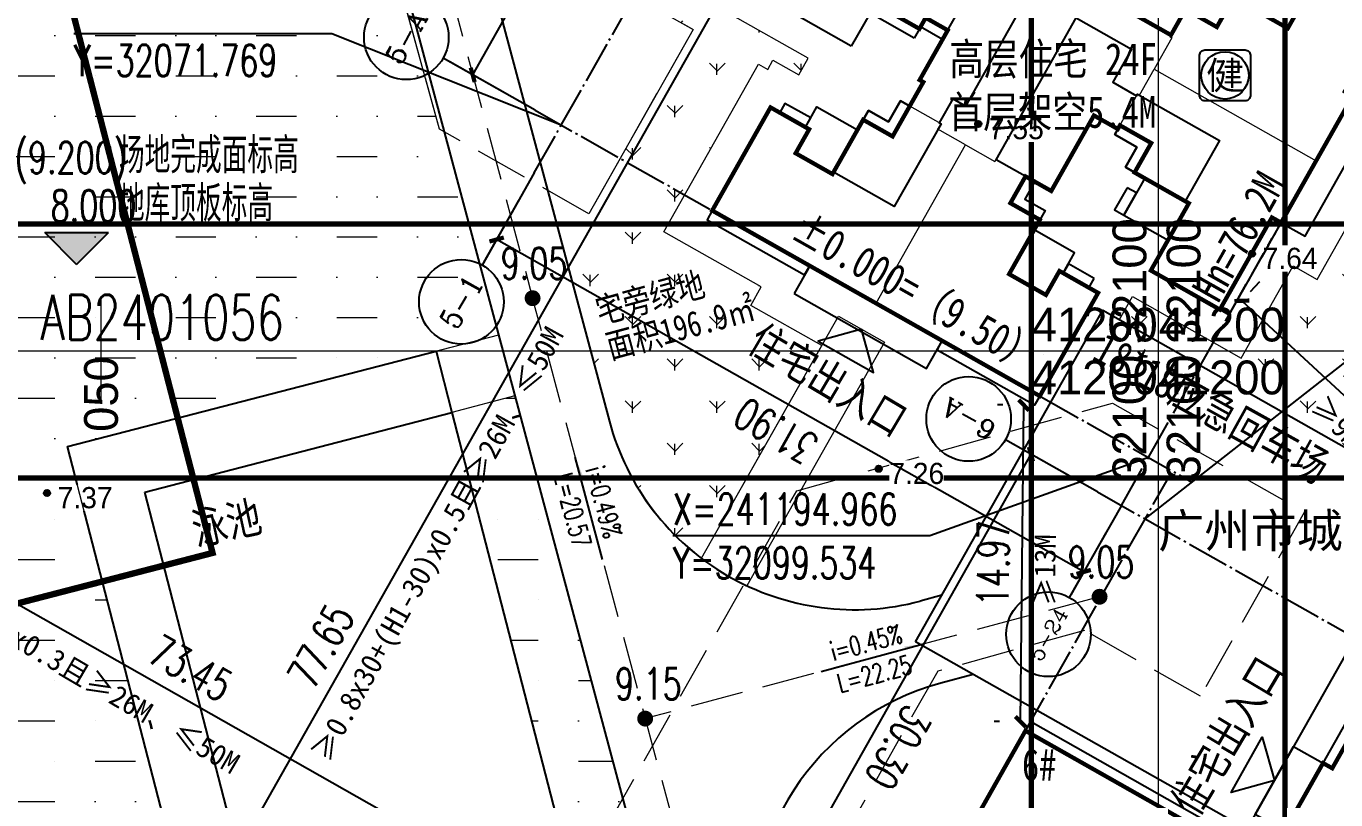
# Model space of a CAD drawing. Extents: x -83084 to 31773731, y -158416 to 241421036.
# Drawn here: x 32046.5 to 32108.4, y 241178.8 to 241215.3 of the extents above; entities that cross this region are included whole.
import ezdxf
from ezdxf.enums import TextEntityAlignment as Align
from ezdxf.xclip import XClip

# ---------------------------------------------------------------- set-up
doc = ezdxf.new("R2010")
doc.units = 0
doc.header["$LTSCALE"] = 1000
doc.header["$MEASUREMENT"] = 0
doc.header["$XCLIPFRAME"] = 0
for name, pattern in [('10010', [0]), ('2', [0]), ('DASH', [0.35, 0.25, -0.1]), ('DOTE', [2.42, 2, -0.2, 0.02, -0.2])]:
    doc.linetypes.add(name, pattern=pattern)
for name, color, linetype in [('AXIS', 3, 'Continuous'), ('AXIS_TEXT', 7, 'Continuous'), ('DIM_COOR', 3, 'Continuous'), ('DIM_ELEV', 3, 'Continuous'), ('DIM_LEAD', 3, 'Continuous'), ('DIM_SYMB', 3, 'Continuous'), ('DOTE', 14, 'DOTE'), ('GZ_BJT_指标表', 7, 'Continuous'), ('GZ_BJT_绿地', 3, 'Continuous'), ('GZ_BJT_配套设施符号', 7, 'Continuous'), ('PUB_DIM', 3, 'Continuous'), ('PUB_TEXT', 7, 'Continuous'), ('Road_2', 134, 'Continuous'), ('ROOF', 4, 'Continuous'), ('地库', 5, 'DASH')]:
    doc.layers.add(name, color=color, linetype=linetype)
for name, color, linetype, lineweight in [('xf', 153, 'Continuous', 0), ('入户路', 145, 'Continuous', 0), ('绿地', 86, 'Continuous', 0), ('道路中线', 252, 'Continuous', 0), ('间距公式核对', 241, 'Continuous', 0)]:
    doc.layers.add(name, color=color, linetype=linetype, lineweight=lineweight)
doc.layers.add('地形', color=7, linetype='Continuous', true_color=0x323232)
doc.layers.add('户型填色', color=252, linetype='Continuous', lineweight=0, plot=False)
doc.styles.add('_TCH_AXIS', font='COMPLEX', dxfattribs={"bigfont": 'GBCBIG'})
doc.styles.add('_TCH_DIM', font='SIMPLEX', dxfattribs={"bigfont": 'GBCBIG'})
doc.styles.add('_TCH_DIM_T3', font='SIMPLEX', dxfattribs={"width": 0.705882, "bigfont": 'GBCBIG'})
doc.styles.add('COMPLEX', font='COMPLEX')
doc.styles.add('DMHT', font='')
doc.styles.add('HT', font='simhei.ttf')
doc.styles.add('HZTXT', font='simhei.ttf')
doc.styles.add('JMHT', font='')
doc.styles.add('TKH', font='')
doc.styles.add('黑体', font='simhei.ttf')
doc.styles.get('DMHT').set_extended_font_data('方正细等线简体')
doc.styles.get('JMHT').set_extended_font_data('方正细等线简体')
doc.styles.get('TKH').set_extended_font_data('方正细等线简体')
doc.dimstyles.new('_TCH_ARCH_M_M&&1', dxfattribs={"dimtxt": 1.4875, "dimasz": 0.5, "dimexe": 1.25, "dimexo": 1.5, "dimgap": 0.63125, "dimtad": 1, "dimzin": 0, "dimdsep": 46, "dimtxsty": '_TCH_DIM_T3', "dimblk": 'ARCHTICK', "dimcen": 0.09, "dimclrt": 7, "dimazin": 2, "dimtfac": 1, "dimtdec": 0, "dimtix": 1, "dimtmove": 2, "dimatfit": 3, "dimfxl": 0, "dimtolj": 1, "dimtzin": 0, "dimarcsym": 0})
pattern_1 = [(90, (0, 0), (-1.99559095, 1.99559095), [0.52916132, -3.4620203]), (45, (0, 0), (-1.99559231, 1.99559231), [0.52916132, -2.2930323]), (135, (0, 0), (-1.99559231, -1.99559231), [0.52916132, -2.2930323])]

# ---------------------------------------------------------------- blocks, each defined once
blk = doc.blocks.new('53居民健身场所')
at = {"layer": 'GZ_BJT_配套设施符号'}
blk.add_lwpolyline([(-12, -15, -0.414214), (-15, -12), (-15, 12, -0.414214), (-12, 15), (12, 15, -0.414214), (15, 12), (15, -12, -0.414214), (12, -15)], format="xyb", close=True, dxfattribs=at)
blk.add_circle((0, 0), 14.01, dxfattribs=at)
at = {"layer": 'GZ_BJT_配套设施符号', "linetype": 'Continuous', "style": 'HT'}
blk.add_text('健', height=16.34, dxfattribs=at).set_placement((0, 0), align=Align.MIDDLE_CENTER)
blk = doc.blocks.new('64343')
for p, q in [((-17.088, 70.175), (-3.096, 17.959)), ((-10.981, 62.841), (-5.747, 43.307)), ((9.971, 35.095), (8.95, 34.822)), ((11.461, 31.354), (9.934, 30.944))]:
    blk.add_line(p, q)
blk.add_lwpolyline([(8.729, 32.9), (17.592, 48.566), (33.259, 39.702), (24.395, 24.036)], close=True)
for centre, start, end in [((5.844, 46.413), 195, 285), ((13.039, 19.353), 105, 188.97737)]:
    blk.add_arc(centre, 12, start, end)
blk = doc.blocks.new('xf')
at = {"linetype": 'DASH', "ltscale": 0.01}
for points in [[(41.74, 15.35), (44.881, 25.313), (54.419, 22.306), (52.523, 16.293), (55.85, 9.901), (65.269, 6.932), (68.566, 8.648), (70.723, 15.487), (81.5, 12.089), (78.489, 2.54), (66.212, -3.851), (48.893, 1.61)], [(40.181, 11.698), (40.181, 11.698)], [(13.509, 1.966), (9.909, -9.451), (10.516, -10.616), (22.096, -14.267), (27.401, -11.506), (28.595, -7.718), (38.132, -10.726), (35.692, -18.463), (23.039, -25.05), (3.558, -18.908), (-2.18, -7.885), (2.064, 5.575)]]:
    blk.add_lwpolyline(points, close=True, dxfattribs=at)
blk = doc.blocks.new('rhl')
blk.add_lwpolyline([(-39.16, -12.253), (-52.308, -12.367), (-52.33, -9.868), (-39.106, -9.752, -0.054142)], format="xyb", close=True)
blk = doc.blocks.new('904')
at = {"linetype": '2'}
h = blk.add_hatch(color=0, dxfattribs=at)
edge = h.paths.add_edge_path(flags=0)
edge.add_arc((0, 0), 0.3, 0, 360)
at = {"color": 0, "linetype": 'Continuous', "lineweight": -3}
for radius in [0.3, 0.15]:
    blk.add_circle((0, 0), radius, dxfattribs=at)
blk = doc.blocks.new('ysdx12')
at = {"layer": '地形', "linetype": 'Continuous', "lineweight": -3, "ltscale": 0.5, "const_width": 0.25}
for points in [[(69.928, 289.767), (69.928, 77.767)], [(81.928, 77.767), (81.928, 289.767)], [(81.928, 89.767), (-180.072, 89.767)], [(331.928, 89.767), (69.928, 89.767)], [(69.928, 89.767), (69.928, -122.233)], [(81.928, -122.233), (81.928, 89.767)], [(-180.072, 77.767), (81.928, 77.767)], [(69.928, 77.767), (331.928, 77.767)]]:
    blk.add_lwpolyline(points, dxfattribs=at)
at = {"layer": '地形', "linetype": '10010', "lineweight": -3, "ltscale": 0.5, "const_width": 0.06}
for points in [[(75.928, 77.767), (75.928, 289.767)], [(75.928, 77.767), (75.928, 289.767)], [(75.928, -122.233), (75.928, 89.767)], [(75.928, -122.233), (75.928, 89.767)], [(25.928, 83.767), (25.928, 86.267)], [(-180.072, 83.767), (81.928, 83.767)], [(-180.072, 83.767), (81.928, 83.767)], [(25.928, 83.767), (25.928, 81.267)], [(69.928, 83.767), (331.928, 83.767)], [(69.928, 83.767), (331.928, 83.767)]]:
    blk.add_lwpolyline(points, dxfattribs=at)
at = {"layer": '地形', "linetype": 'Continuous', "xscale": 0.5, "yscale": 0.5}
for p in [(67.414, 94.495), (80.361, 88.366), (62.705, 78.202), (23.375, 77.056)]:
    blk.add_blockref('904', p, dxfattribs=at)
at = {"layer": '地形', "style": 'TKH'}
blk.add_text('32100', height=1.6, rotation=90, dxfattribs=at).set_placement((75.846, 84.089), align=Align.BOTTOM_LEFT)
blk.add_text('32100', height=1.6, rotation=90, dxfattribs=at).set_placement((76.325, 84.103), align=Align.TOP_LEFT)
for p in [(72.928, 85.017), (78.928, 85.017), (72.928, 82.517), (78.928, 82.517)]:
    blk.add_text('41200', height=1.6, dxfattribs=at).set_placement(p, align=Align.MIDDLE_CENTER)
at = {"layer": '地形', "style": 'JMHT'}
blk.add_text('050', height=1.6, rotation=90, dxfattribs=at).set_placement((25.928, 83.517), align=Align.MIDDLE_RIGHT)
at = {"layer": '地形', "style": 'TKH'}
blk.add_text('32100', height=1.6, rotation=90, dxfattribs=at).set_placement((75.846, 83.589), align=Align.BOTTOM_RIGHT)
blk.add_text('32100', height=1.6, rotation=90, dxfattribs=at).set_placement((76.325, 83.603), align=Align.TOP_RIGHT)
blk.add_text('广州市城市规划勘测设计研究院', height=1.6, dxfattribs=at).set_placement((75.928, 76.075), align=Align.TOP_LEFT)
for points in [[(67.914, 94.895), (70.489, 94.895), (70.489, 93.645), (67.914, 93.645)], [(80.861, 88.766), (83.436, 88.766), (83.436, 87.516), (80.861, 87.516)], [(63.205, 78.602), (65.78, 78.602), (65.78, 77.352), (63.205, 77.352)], [(23.875, 77.456), (26.45, 77.456), (26.45, 76.206), (23.875, 76.206)]]:
    blk.add_wipeout(points).dxf.layer = '地形'
at = {"layer": '地形', "style": 'DMHT'}
for s, p in [('7.55', (67.914, 94.775)), ('7.64', (80.861, 88.646)), ('7.26', (63.205, 78.482)), ('7.37', (23.875, 77.336))]:
    blk.add_text(s, height=1, dxfattribs=at).set_placement(p, align=Align.TOP_LEFT)
blk = doc.blocks.new('Ybs')
at = {"ltscale": 10, "const_width": 0.2}
for points in [[(2.3, 0.4), (0.1, 0.4), (0.1, 1.8), (-1.6, 1.8), (-1.6, 3.4), (-4.55, 3.4), (-4.55, 7.05)], [(-8.8, 2.05), (-8.8, -4.75), (-8.3, -4.75), (-8.3, -9.75), (-4.55, -9.75), (-4.55, -6.1), (-1.6, -6.1), (-1.6, -4.5), (0.1, -4.5), (0.1, -4.7), (1.4, -4.7), (1.4, -8.8), (2.8, -8.8), (2.8, -10.25), (1.2, -10.25), (1.2, -13.2), (-0.8, -13.2), (-0.8, -11.9), (-2.9, -11.9), (-2.9, -17.5), (14.9, -17.5), (14.9, -11.9), (12.8, -11.9), (12.8, -13.2), (10.8, -13.2), (10.8, -10.25), (9.2, -10.25), (9.2, -7.3), (9.4, -7.3), (9.4, -4.6), (10.6, -4.6), (10.6, -5.2), (13, -5.2)]]:
    blk.add_lwpolyline(points, dxfattribs=at)
at = {"ltscale": 10}
for points in [[(-4.55, 3.4), (-2.15, 3.4), (-2.15, 5.4), (-4.55, 5.4)], [(-10.1, 2.05), (-8.8, 2.05), (-8.8, -4.75), (-10.1, -4.75)], [(0.1, -2.9), (0.1, -2.8), (-4.35, -2.8), (-4.35, -6.1), (-1.1, -6.1), (-1.1, -5), (0.1, -5), (0.1, -4.7), (1.4, -4.7), (1.4, -8.8), (4.4, -8.8), (4.4, -1.1), (1.4, -1.1), (1.4, -2.9)], [(-8.8, -4.75), (-8.3, -4.75), (-8.3, -9.75), (-8.8, -9.75)], [(9.4, -5.1), (10.6, -5.1), (10.6, -4.6), (9.4, -4.6)], [(10.6, -5.7), (13, -5.7), (13, -5.2), (10.6, -5.2)], [(-4.55, -6.1), (-2.15, -6.1), (-2.15, -8.1), (-4.55, -8.1)], [(13, -7.5), (17.1, -7.5), (17.1, -5.7), (13, -5.7)], [(-1.65, -6.9), (-1.65, -8.1), (-2.15, -8.1), (-2.15, -6.9)], [(-0.8, -13.2), (-0.8, -11.9), (-1, -11.9), (-1, -10.8), (1.2, -10.8), (1.2, -13.2)], [(12.8, -13.2), (12.8, -11.9), (13, -11.9), (13, -10.8), (10.8, -10.8), (10.8, -13.2)], [(-2.4, -11.4), (-1, -11.4), (-1, -11.9), (-2.4, -11.9)], [(13, -11.4), (14.4, -11.4), (14.4, -11.9), (13, -11.9)], [(2.4, -17.5), (-2.9, -17.5), (-2.9, -18), (2.4, -18)], [(9.6, -17.5), (14.9, -17.5), (14.9, -18), (9.6, -18)]]:
    blk.add_lwpolyline(points, close=True, dxfattribs=at)
for points in [[(0.1, 1.8), (0.1, 2.3), (-1.1, 2.3), (-1.1, 3.4), (-1.6, 3.4), (-1.6, 1.8)], [(0.1, -4.5), (0.1, -5), (-1.1, -5), (-1.1, -6.1), (-1.6, -6.1), (-1.6, -4.5)], [(9.2, -8.6), (9.7, -8.6), (9.7, -9.75), (10.8, -9.75), (10.8, -10.25), (9.2, -10.25)], [(2.8, -8.8), (2.3, -8.8), (2.3, -9.75), (1.2, -9.75), (1.2, -10.25), (2.8, -10.25)], [(9.6, -19), (2.4, -19), (2.4, -17.5), (9.6, -17.5)]]:
    blk.add_lwpolyline(points, close=True)
blk.add_lwpolyline([(7.6, -7.3), (7.6, -8.6), (7.5, -8.6), (7.5, -13.1), (10.8, -13.1), (10.8, -9.75), (9.7, -9.75), (9.7, -8.6), (9.2, -8.6), (9.2, -7.3), (9.4, -7.3), (9.4, -2.5), (6.9, -2.5), (6.9, -7.3), (7.6, -7.3)], dxfattribs=at)
at = {"layer": '户型填色', "ltscale": 10}
for points in [[(0.1, 1.8), (0.1, 0.3), (0, 0.3), (0, -1.4), (-8.8, -1.4), (-8.8, 2.05), (-8.3, 2.05), (-8.3, 7.05), (-4.55, 7.05), (-4.55, 3.4), (-1.6, 3.4), (-1.6, 1.8)], [(10.6, -1), (12.3, -1), (12.3, 1.3), (16.9, 1.3), (16.9, 1.8), (18.9, 1.8), (18.9, 1.3), (23.1, 1.3), (23.1, -5.7), (19.5, -5.7), (19.5, -3.3), (17.1, -3.3), (17.1, -5.7), (13, -5.7), (13, -5.2), (10.6, -5.2)], [(0.1, -4.5), (0.1, -2.8), (0, -2.8), (0, -1.4), (-8.8, -1.4), (-8.8, -4.75), (-8.3, -4.75), (-8.3, -9.75), (-4.55, -9.75), (-4.55, -6.1), (-1.6, -6.1), (-1.6, -4.5)], [(6, -17.5), (6, -8.9), (7.5, -8.9), (7.5, -8.6), (9.2, -8.6), (9.2, -10.25), (10.8, -10.25), (10.8, -13.2), (12.8, -13.2), (12.8, -11.9), (14.9, -11.9), (14.9, -17.5)], [(6, -17.5), (6, -8.9), (4.4, -8.9), (4.4, -8.8), (2.8, -8.8), (2.8, -10.25), (1.2, -10.25), (1.2, -13.2), (-0.8, -13.2), (-0.8, -11.9), (-2.9, -11.9), (-2.9, -17.5)]]:
    blk.add_lwpolyline(points, close=True, dxfattribs=at)
blk = doc.blocks.new('Yms')
at = {"ltscale": 10, "const_width": 0.2}
for points in [[(20.8, -5.599), (20.8, 1.301), (11.5, 1.301)], [(7.8, 3.201), (7.8, 6.901), (7.3, 6.901), (7.3, 12.801), (0.6, 12.801), (0.6, 9.201), (3, 9.201), (3, 6.901)]]:
    blk.add_lwpolyline(points, dxfattribs=at)
at = {"ltscale": 10}
for points in [[(7.3, 12.801), (7.3, 6.901), (7.8, 6.901), (7.8, 12.801)], [(7.8, 3.201), (9.4, 3.201), (9.4, 6.901), (7.8, 6.901)], [(11.5, 1.301), (20.8, 1.301), (20.8, 1.801), (11.5, 1.801)]]:
    blk.add_lwpolyline(points, close=True, dxfattribs=at)
at = {"layer": '户型填色', "ltscale": 10}
blk.add_lwpolyline([(5, 1.001), (7.55, 1.001), (7.55, 3.201), (7.8, 3.201), (7.8, 6.9), (7.3, 6.901), (7.3, 12.801), (0.6, 12.801), (0.6, 9.201), (3, 9.201), (3, 6.901), (1.1, 6.901), (1.1, 3.701), (1.5, 3.701), (1.5, 1.101), (5, 1.101)], close=True, dxfattribs=at)
blk = doc.blocks.new('_ArchTick')
at = {"color": 0, "linetype": 'ByBlock', "const_width": 0.4}
blk.add_lwpolyline([(-0.5, -0.5), (0.5, 0.5)], dxfattribs=at)
blk = doc.blocks.new('*D233')
at = {"layer": 'Defpoints', "color": 0, "transparency": 16777216}
for p in [(13.648, 60.895), (16.128, 59.491), (-22.108, -8.092)]:
    blk.add_point(p, dxfattribs=at)
at = {"layer": 'PUB_DIM', "color": 0, "lineweight": -2, "transparency": 16777216}
for p, q in [((14.823, 60.23), (12.56, 61.51)), ((-24.589, -6.688), (13.648, 60.895)), ((-23.414, -7.353), (-25.677, -6.073))]:
    blk.add_line(p, q, dxfattribs=at)
at = {"layer": 'PUB_DIM', "color": 0, "lineweight": -2, "transparency": 16777216, "xscale": 0.5, "yscale": 0.5, "zscale": 0.5}
for p, rotation in [((13.648, 60.895), 60.50000000000349), ((-24.589, -6.688), 240.5000000000035)]:
    blk.add_blockref('_ArchTick', p, dxfattribs=dict(at, rotation=rotation))
at = {"layer": 'PUB_DIM', "color": 7, "transparency": 16777216, "insert": (-6.667, 27.78), "char_height": 1.4875, "attachment_point": 5, "rotation": 60.5, "style": '_TCH_DIM_T3'}
blk.add_mtext('\\A1;77.65', dxfattribs=at)
blk = doc.blocks.new('*D234')
at = {"layer": 'Defpoints', "color": 0, "transparency": 16777216}
for p in [(-40.697, 40.283), (23.493, 4.578), (23.231, 4.115)]:
    blk.add_point(p, dxfattribs=at)
at = {"layer": 'PUB_DIM', "color": 0, "lineweight": -2, "transparency": 16777216}
for p, q in [((-39.958, 41.589), (-39.819, 41.835)), ((-40.435, 40.747), (23.493, 4.578)), ((23.969, 5.42), (24.108, 5.666))]:
    blk.add_line(p, q, dxfattribs=at)
at = {"layer": 'PUB_DIM', "color": 0, "lineweight": -2, "transparency": 16777216, "xscale": 0.5, "yscale": 0.5, "zscale": 0.5}
for p, rotation in [((-40.435, 40.747), 150.4999999835021), ((23.493, 4.578), 330.4999999835022)]:
    blk.add_blockref('_ArchTick', p, dxfattribs=dict(at, rotation=rotation))
at = {"layer": 'PUB_DIM', "color": 7, "transparency": 16777216, "insert": (-12.823, 26.738), "char_height": 1.4875, "attachment_point": 5, "rotation": 330.5, "style": '_TCH_DIM_T3'}
blk.add_mtext('\\A1;73.45', dxfattribs=at)
blk = doc.blocks.new('*D240')
at = {"layer": 'Defpoints', "color": 0, "transparency": 16777216}
for p in [(36.285, 43.434), (47.943, 33.874), (47.333, 33.215)]:
    blk.add_point(p, dxfattribs=at)
at = {"layer": 'PUB_DIM', "color": 0, "lineweight": -2, "transparency": 16777216}
for p, q in [((37.303, 44.535), (37.743, 45.011)), ((36.894, 44.093), (47.943, 33.874)), ((48.352, 34.317), (48.791, 34.792))]:
    blk.add_line(p, q, dxfattribs=at)
at = {"layer": 'PUB_DIM', "color": 0, "lineweight": -2, "transparency": 16777216, "xscale": 0.5, "yscale": 0.5, "zscale": 0.5}
for p, rotation in [((36.894, 44.093), 137.234842443058), ((47.943, 33.874), 317.234842443058)]:
    blk.add_blockref('_ArchTick', p, dxfattribs=dict(at, rotation=rotation))
at = {"layer": 'PUB_DIM', "color": 7, "transparency": 16777216, "insert": (43.352, 39.993), "char_height": 1.4875, "attachment_point": 5, "rotation": 317.23484, "style": '_TCH_DIM_T3'}
blk.add_mtext('\\A1;15.05', dxfattribs=at)
blk = doc.blocks.new('*D241')
at = {"layer": 'Defpoints', "color": 0, "transparency": 16777216}
for p in [(26.579, 39.164), (27.087, 39.159), (26.935, 24.194)]:
    blk.add_point(p, dxfattribs=at)
at = {"layer": 'PUB_DIM', "color": 0, "lineweight": -2, "transparency": 16777216}
for p, q in [((25.587, 39.174), (25.33, 39.177)), ((26.427, 24.199), (26.579, 39.164)), ((25.435, 24.209), (25.177, 24.212))]:
    blk.add_line(p, q, dxfattribs=at)
at = {"layer": 'PUB_DIM', "color": 0, "lineweight": -2, "transparency": 16777216, "xscale": 0.5, "yscale": 0.5, "zscale": 0.5}
for p, rotation in [((26.579, 39.164), 89.4168569301419), ((26.427, 24.199), 269.4168569301419)]:
    blk.add_blockref('_ArchTick', p, dxfattribs=dict(at, rotation=rotation))
at = {"layer": 'PUB_DIM', "color": 7, "transparency": 16777216, "insert": (25.128, 31.696), "char_height": 1.4875, "attachment_point": 5, "rotation": 89.41686, "style": '_TCH_DIM_T3'}
blk.add_mtext('\\A1;14.97', dxfattribs=at)
blk = doc.blocks.new('2334223')
at = {"layer": 'DIM_ELEV'}
blk.add_hatch(color=256, dxfattribs=at).paths.add_polyline_path([(0, 0), (-1.5, 1.5), (1.5, 1.5)])
at = {"layer": 'DIM_SYMB'}
for points in [[(23.578, -9.117), (23.811, -9.987), (23.927, -9.956)], [(40.047, -17.939), (39.178, -18.172), (39.147, -18.056)]]:
    blk.add_hatch(color=256, dxfattribs=at).paths.add_polyline_path(points)
at = {"layer": 'DIM_ELEV'}
for p, q in [((0, 0), (-1.5, 1.5)), ((-1.5, 1.5), (1.5, 1.5)), ((0, 0), (1.5, 1.5))]:
    blk.add_line(p, q, dxfattribs=at)
at = {"layer": 'DIM_ELEV', "color": 12, "const_width": 0.375}
for points in [[(21.751, -1.599, 1), (21.376, -1.599, 1)], [(48.566, -15.707, 1), (48.191, -15.707, 1)], [(27.074, -21.465, 1), (26.699, -21.465, 1)]]:
    blk.add_lwpolyline(points, format="xyb", close=True, dxfattribs=at)
at = {"layer": 'DIM_SYMB'}
for points in [[(24.872, -13.947), (23.578, -9.117)], [(35.218, -19.233), (40.047, -17.939)]]:
    blk.add_lwpolyline(points, dxfattribs=at)
at = {"layer": '道路中线', "linetype": 'DASH', "ltscale": 0.01}
blk.add_line((48.378, -15.707), (26.887, -21.465), dxfattribs=at)
for points in [[(6.482, 35.375, 0.144821), (10.57, 28.565, -0.142584), (15.787, 19.962), (21.564, -1.599)], [(29.871, -77.864), (24.659, -57.705, -0.188044), (25.864, -47.606), (28.674, -42.343, 0.16322), (30.153, -33.563), (21.564, -1.599)]]:
    blk.add_lwpolyline(points, format="xyb", dxfattribs=at)
at = {"style": '_TCH_DIM', "width": 0.705882}
for s, rotation, p in [('L=20.57', 285, (22.566, -10.005)), ('L=22.25', 15, (36.105, -20.245))]:
    blk.add_text(s, height=0.8925, rotation=rotation, dxfattribs=at).set_placement(p)
at = {"layer": 'DIM_SYMB', "color": 7, "style": '_TCH_DIM', "width": 0.705882}
for s, rotation, p in [('i=0.49%', 285, (24.056, -9.683)), ('i=0.45%', 15, (35.783, -18.755))]:
    blk.add_text(s, height=0.8925, rotation=rotation, dxfattribs=at).set_placement(p)
at = {"layer": 'PUB_TEXT', "style": '_TCH_DIM', "width": 0.705882}
for s, p in [('(9.200)', (-2.93, 4.3)), ('8.000', (-1.23, 2.025))]:
    blk.add_text(s, height=1.4875, dxfattribs=at).set_placement(p)
at = {"layer": 'PUB_TEXT', "style": '_TCH_DIM'}
for s, p in [('场地完成面标高', (2, 4.3)), ('地库顶板标高', (2, 2.025))]:
    blk.add_text(s, height=1.6879, dxfattribs=at).set_placement(p)
at = {"layer": 'PUB_TEXT', "color": 12, "style": '_TCH_DIM', "width": 0.705882}
for s, p in [('9.05', (20.054, -0.699)), ('9.05', (46.868, -14.807)), ('9.15', (25.462, -20.565))]:
    blk.add_text(s, height=1.4875, dxfattribs=at).set_placement(p)
blk = doc.blocks.new('zbyd')
at = {"layer": 'DIM_LEAD', "color": 30, "style": '_TCH_DIM', "width": 0.705882}
blk.add_text('AB2401056', height=2.125, dxfattribs=at).set_placement((-263.577, 29.938))
blk = doc.blocks.new('_AXISO')
blk.add_circle((0, 0), 0.5)
at = {"layer": 'AXIS_TEXT', "style": 'COMPLEX', "width": 1.041667}
blk.add_attdef('A', text='', height=0.56, dxfattribs=at).set_placement((-0.25, -0.28), (0.25, -0.28), align=Align.FIT)
blk = doc.blocks.new('ADSADFDSW')
at = {"layer": 'AXIS'}
ref = blk.add_blockref('_AXISO', (16.078, 14.5), dxfattribs=dict(at, xscale=4, yscale=4, zscale=4))
ref.add_attrib('A', '2-24', dxfattribs={"layer": 'AXIS_TEXT', "height": 0.6947, "style": '_TCH_AXIS'}).set_placement((14.722, 14.153), (17.435, 14.153), align=Align.FIT)
blk = doc.blocks.new('*D122')
at = {"layer": 'Defpoints', "color": 0, "transparency": 16777216}
for p in [(-11.124, 12.234), (-7.508, 12.234), (-7.508, -19.666)]:
    blk.add_point(p, dxfattribs=at)
at = {"layer": 'PUB_DIM', "color": 0, "lineweight": -2, "transparency": 16777216}
for p, q in [((-9.008, 12.234), (-12.374, 12.234)), ((-11.124, -19.666), (-11.124, 12.234)), ((-9.008, -19.666), (-12.374, -19.666))]:
    blk.add_line(p, q, dxfattribs=at)
at = {"layer": 'PUB_DIM', "color": 0, "lineweight": -2, "transparency": 16777216, "xscale": 0.5, "yscale": 0.5, "zscale": 0.5}
for p, rotation in [((-11.124, 12.234), 90), ((-11.124, -19.666), 270)]:
    blk.add_blockref('_ArchTick', p, dxfattribs=dict(at, rotation=rotation))
at = {"layer": 'PUB_DIM', "color": 7, "transparency": 16777216, "insert": (-12.499, -3.716), "char_height": 1.4875, "attachment_point": 5, "rotation": 90, "style": '_TCH_DIM_T3'}
blk.add_mtext('\\A1;31.90', dxfattribs=at)
blk = doc.blocks.new('*D123')
at = {"layer": 'Defpoints', "color": 0, "transparency": 16777216}
for p in [(25.389, 17.05), (-4.911, 13.656), (25.389, 13.656)]:
    blk.add_point(p, dxfattribs=at)
at = {"layer": 'PUB_DIM', "color": 0, "lineweight": -2, "transparency": 16777216}
for p, q in [((-4.911, 15.156), (-4.911, 18.3)), ((25.389, 15.156), (25.389, 18.3)), ((-4.911, 17.05), (25.389, 17.05))]:
    blk.add_line(p, q, dxfattribs=at)
at = {"layer": 'PUB_DIM', "color": 0, "lineweight": -2, "transparency": 16777216, "xscale": 0.5, "yscale": 0.5, "zscale": 0.5, "rotation": 180}
blk.add_blockref('_ArchTick', (-4.911, 17.05), dxfattribs=at)
at = {"layer": 'PUB_DIM', "color": 0, "lineweight": -2, "transparency": 16777216, "xscale": 0.5, "yscale": 0.5, "zscale": 0.5}
blk.add_blockref('_ArchTick', (25.389, 17.05), dxfattribs=at)
at = {"layer": 'PUB_DIM', "color": 7, "transparency": 16777216, "insert": (10.239, 18.425), "char_height": 1.4875, "attachment_point": 5, "style": '_TCH_DIM_T3'}
blk.add_mtext('\\A1;30.30', dxfattribs=at)
blk = doc.blocks.new('*D126')
at = {"layer": 'Defpoints', "color": 0, "transparency": 16777216}
for p in [(12.732, 13.941), (16.348, 13.941), (12.732, -16.359)]:
    blk.add_point(p, dxfattribs=at)
at = {"layer": 'PUB_DIM', "color": 0, "lineweight": -2, "transparency": 16777216}
for p, q in [((14.232, 13.941), (17.598, 13.941)), ((16.348, -16.359), (16.348, 13.941)), ((14.232, -16.359), (17.598, -16.359))]:
    blk.add_line(p, q, dxfattribs=at)
at = {"layer": 'PUB_DIM', "color": 0, "lineweight": -2, "transparency": 16777216, "xscale": 0.5, "yscale": 0.5, "zscale": 0.5}
for p, rotation in [((16.348, 13.941), 90), ((16.348, -16.359), 270)]:
    blk.add_blockref('_ArchTick', p, dxfattribs=dict(at, rotation=rotation))
at = {"layer": 'PUB_DIM', "color": 7, "transparency": 16777216, "insert": (14.973, -1.209), "char_height": 1.4875, "attachment_point": 5, "rotation": 90, "style": '_TCH_DIM_T3'}
blk.add_mtext('\\A1;30.30', dxfattribs=at)
blk = doc.blocks.new('cc')
at = {"layer": '间距公式核对', "style": 'HZTXT'}
for s, rotation, p in [('≥0.8x30+(H1-30)x0.5且≥26M、≤50M', 61.13662, (-6.309, 22.239)), ('≥9M', 314.5193, (40.079, 38.995)), ('≥0.5x30+(H1-30)x0.3且≥26M、≤50M', 329.63889, (-30.864, 33.387)), ('≥13M', 89.17991, (28.048, 29.657))]:
    blk.add_text(s, height=1, rotation=rotation, dxfattribs=at).set_placement(p)
at = {"layer": 'PUB_DIM', "color": 31}
for p1, p2, distance, picture, middle in [((-22.108, -8.092), (16.128, 59.491), 2.85, '*D233', (-6.667, 27.78)), ((36.285, 43.434), (47.333, 33.215), 0.897, '*D240', (43.352, 39.993)), ((26.935, 24.194), (27.087, 39.159), 0.508, '*D241', (25.128, 31.696))]:
    dim = blk.add_aligned_dim(p1=p1, p2=p2, distance=distance, dimstyle='_TCH_ARCH_M_M&&1', dxfattribs=at)
    dim.commit()
    dim.dimension.update_dxf_attribs({"geometry": picture, "text_midpoint": middle})
dim = blk.add_linear_dim(base=(23.493, 4.578), p1=(-40.697, 40.283), p2=(23.231, 4.115), angle=330.5, dimstyle='_TCH_ARCH_M_M&&1', dxfattribs=at)
dim.commit()
dim.dimension.update_dxf_attribs({"geometry": '*D234', "text_midpoint": (-12.823, 26.738), "dimtype": 129})
blk = doc.blocks.new('ASDADFDSFW')
at = {"layer": 'AXIS'}
for p, q in [((-4.911, 13.656), (-4.911, 18.656)), ((-7.508, 12.234), (-12.508, 12.234)), ((-7.508, -19.666), (-12.508, -19.666))]:
    blk.add_line(p, q, dxfattribs=at)
at = {"layer": 'DOTE', "ltscale": 0.001}
for p, q in [((-4.911, 13.656), (-4.911, -22.027)), ((-7.508, 12.234), (27.446, 12.234)), ((-7.508, -19.666), (27.446, -19.666))]:
    blk.add_line(p, q, dxfattribs=at)
at = {"layer": 'AXIS'}
ref = blk.add_blockref('_AXISO', (-4.911, 20.656), dxfattribs=dict(at, xscale=4, yscale=4, zscale=4))
ref.add_attrib('A', '5-A', dxfattribs={"layer": 'AXIS_TEXT', "height": 0.873, "style": '_TCH_AXIS'}).set_placement((-6.241, 20.219), (-3.581, 20.219), align=Align.FIT)
ref = blk.add_blockref('_AXISO', (-14.508, 12.234), dxfattribs=dict(at, xscale=4, yscale=4, zscale=4))
ref.add_attrib('A', '5-1', dxfattribs={"layer": 'AXIS_TEXT', "height": 0.9988, "style": '_TCH_AXIS'}).set_placement((-15.816, 11.735), (-13.2, 11.735), align=Align.FIT)
ref = blk.add_blockref('_AXISO', (-14.508, -19.666), dxfattribs=dict(at, xscale=4, yscale=4, zscale=4))
ref.add_attrib('A', '5-24', dxfattribs={"layer": 'AXIS_TEXT', "height": 0.6947, "style": '_TCH_AXIS'}).set_placement((-15.864, -20.013), (-13.152, -20.013), align=Align.FIT)
at = {"layer": 'PUB_DIM'}
for p1, p2, distance, picture, middle in [((-4.911, 13.656), (25.389, 13.656), 3.394, '*D123', (10.239, 18.425)), ((-7.508, -19.666), (-7.508, 12.234), 3.616, '*D122', (-12.499, -3.716))]:
    dim = blk.add_aligned_dim(p1=p1, p2=p2, distance=distance, dimstyle='_TCH_ARCH_M_M&&1', dxfattribs=at)
    dim.commit()
    dim.dimension.update_dxf_attribs({"geometry": picture, "text_midpoint": middle})
blk = doc.blocks.new('ASDAFW')
at = {"layer": 'AXIS'}
blk.add_line((12.732, -16.359), (17.732, -16.359), dxfattribs=at)
at = {"layer": 'DOTE', "ltscale": 0.001}
for p, q in [((10.136, 15.362), (10.136, -18.72)), ((12.732, -16.359), (-22.322, -16.359))]:
    blk.add_line(p, q, dxfattribs=at)
at = {"layer": 'AXIS'}
ref = blk.add_blockref('_AXISO', (19.732, -16.359), dxfattribs=dict(at, xscale=4, yscale=4, zscale=4))
ref.add_attrib('A', '6-A', dxfattribs={"layer": 'AXIS_TEXT', "height": 0.873, "style": '_TCH_AXIS'}).set_placement((18.402, -16.795), (21.063, -16.795), align=Align.FIT)
at = {"layer": 'PUB_DIM'}
dim = blk.add_aligned_dim(p1=(12.732, -16.359), p2=(12.732, 13.941), distance=-3.616, dimstyle='_TCH_ARCH_M_M&&1', dxfattribs=at)
dim.commit()
dim.dimension.update_dxf_attribs({"geometry": '*D126', "text_midpoint": (14.973, -1.209)})

msp = doc.modelspace()

# ---------------------------------------------------------------- block references
at = {"layer": 'GZ_BJT_配套设施符号', "xscale": 0.08, "yscale": 0.08, "zscale": 8e-05}
msp.add_blockref('53居民健身场所', (32103.158, 241213.024), dxfattribs=at)

# ---------------------------------------------------------------- next in the draw order: wipeouts: each hides what was drawn before it
msp.add_wipeout([(32128.838, 241433.226), (32128.838, 241391.226), (31905.854, 241391.226), (31905.854, 241333.087), (31867.793, 241333.087), (31867.793, 241211.576), (31912.1, 241211.576), (31912.1, 241022.726), (31783.02, 241022.726), (31783.02, 241433.226)])

# ---------------------------------------------------------------- next in the draw order: linework, layer by layer
at = {"color": 41, "elevation": -0.007}
msp.add_lwpolyline([(32058.332, 241169.128), (32055.427, 241168.377), (32048.419, 241195.485), (32065.846, 241199.991), (32066.597, 241197.087)], dxfattribs=at)
at = {"color": 4, "elevation": -0.007}
msp.add_lwpolyline([(32052.074, 241193.332), (32066.597, 241197.087), (32072.854, 241172.882), (32058.332, 241169.128), (32052.074, 241193.332)], dxfattribs=at)

# ---------------------------------------------------------------- next in the draw order: block references
at = {"layer": 'Road_2'}
msp.add_blockref('64343', (32079.791, 241153.362), dxfattribs=at)
at = {"layer": 'xf', "rotation": 257.9999999945844}
msp.add_blockref('xf', (32091.496, 241241.557), dxfattribs=at)
at = {"layer": '入户路', "rotation": 240.0000000003778}
msp.add_blockref('rhl', (32069.431, 241150.167, -0.008), dxfattribs=at)

# ---------------------------------------------------------------- next in the draw order: block references
ref = msp.add_blockref('ysdx12', (32024.072, 241116.233))
XClip(ref).set_block_clipping_path([(-272.4682125144, -93.5070921242), (303.3494281587, 310.7769526536)])

# ---------------------------------------------------------------- next in the draw order: linework, layer by layer
at = {"layer": 'GZ_BJT_绿地', "lineweight": 0}
msp.add_lwpolyline([(32055.427, 241168.377), (32048.419, 241195.485), (32068.807, 241200.757), (32066.234, 241210.359), (32066.016, 241210.483), (32062.204, 241224.229), (32062.392, 241224.561, 0.125558), (32058.066, 241231.185, -0.144821), (32053.393, 241238.968), (32047.929, 241242.097), (32044.612, 241254.058)], format="xyb", dxfattribs=at)
for points in [[(32122.149, 241236.741), (32129.362, 241208.841), (32111.451, 241204.21), (32114.342, 241193.028), (32112.89, 241192.652), (32114.513, 241186.377), (32110.538, 241188.626), (32113.049, 241193.064), (32098.166, 241201.485), (32098.782, 241202.573), (32103.917, 241199.667), (32106.379, 241204.019), (32107.51, 241203.379), (32112.336, 241211.909), (32111.205, 241212.549), (32113.667, 241216.9)], [(32073.963, 241177.592), (32074.676, 241178.852), (32069.577, 241197.885), (32066.597, 241197.087), (32072.854, 241172.882)]]:
    msp.add_lwpolyline(points, dxfattribs=at)
msp.add_lwpolyline([(32072.947, 241222.91), (32074.545, 241217.147), (32078.001, 241215.191), (32073.077, 241206.488), (32071.115, 241207.598), (32074.044, 241196.669, 0.167608), (32078.4, 241190.207), (32084.087, 241200.259), (32080.736, 241202.155), (32081.229, 241203.025), (32076.616, 241205.635), (32081.097, 241213.555), (32081.532, 241213.309), (32081.778, 241213.744), (32082.997, 241213.055), (32083.44, 241213.838), (32079.871, 241215.857), (32080.512, 241216.988), (32075.289, 241219.943), (32080.355, 241228.896), (32075.585, 241227.573)], format="xyb", close=True, dxfattribs=at)
at = {"layer": 'PUB_TEXT', "color": 1}
for points in [[(32085.963, 241201.036), (32083.916, 241200.468), (32086.531, 241198.989)], [(32105.491, 241179.704), (32103.443, 241179.137), (32104.923, 241181.752)]]:
    msp.add_lwpolyline(points, close=True, dxfattribs=at)
at = {"layer": '地库', "ltscale": 0.005, "const_width": 0.3}
msp.add_lwpolyline([(32041.32, 241244.432), (32055.275, 241190.457), (32040.026, 241186.514)], dxfattribs=at)
at = {"layer": '绿地'}
msp.add_lwpolyline([(32055.427, 241168.377), (32048.419, 241195.485), (32068.807, 241200.757), (32066.234, 241210.359), (32066.016, 241210.483), (32062.204, 241224.229), (32062.392, 241224.561, 0.125558), (32058.066, 241231.185, -0.144821), (32053.393, 241238.968), (32047.929, 241242.097), (32044.612, 241254.058)], format="xyb", dxfattribs=at)
for points in [[(32122.149, 241236.741), (32129.362, 241208.841), (32111.451, 241204.21), (32114.342, 241193.028), (32112.89, 241192.652), (32114.513, 241186.377), (32110.538, 241188.626), (32113.049, 241193.064), (32098.166, 241201.485), (32098.782, 241202.573), (32103.917, 241199.667), (32106.379, 241204.019), (32107.51, 241203.379), (32112.336, 241211.909), (32111.205, 241212.549), (32113.667, 241216.9)], [(32073.963, 241177.592), (32074.676, 241178.852), (32069.577, 241197.885), (32066.597, 241197.087), (32072.854, 241172.882)]]:
    msp.add_lwpolyline(points, dxfattribs=at)
msp.add_lwpolyline([(32072.947, 241222.91), (32074.545, 241217.147), (32078.001, 241215.191), (32073.077, 241206.488), (32071.115, 241207.598), (32074.044, 241196.669, 0.167608), (32078.4, 241190.207), (32084.087, 241200.259), (32080.736, 241202.155), (32081.229, 241203.025), (32076.616, 241205.635), (32081.097, 241213.555), (32081.532, 241213.309), (32081.778, 241213.744), (32082.997, 241213.055), (32083.44, 241213.838), (32079.871, 241215.857), (32080.512, 241216.988), (32075.289, 241219.943), (32080.355, 241228.896), (32075.585, 241227.573)], format="xyb", close=True, dxfattribs=at)

# ---------------------------------------------------------------- next in the draw order: block references
for name, p in [('zbyd', (32310.714, 241170.585)), ('cc', (32067.065, 241158.277)), ('2334223', (32048.848, 241204.094))]:
    msp.add_blockref(name, p)
at = {"layer": 'ROOF', "xscale": -1, "rotation": 330.4999999995573}
for name, p in [('Ybs', (32100.492, 241214.531)), ('Yms', (32111.185, 241170.68))]:
    msp.add_blockref(name, p, dxfattribs=at)

# ---------------------------------------------------------------- next in the draw order: texts
at = {"layer": 'PUB_TEXT', "style": '黑体', "width": 0.8}
for s, p in [('高层住宅 24F', (32090.125, 241213.049)), ('首层架空5.4M', (32090.084, 241210.546)), ('6#', (32093.554, 241179.7))]:
    msp.add_text(s, height=1.5, dxfattribs=at).set_placement(p)
at = {"layer": 'PUB_TEXT', "color": 1, "style": '黑体', "width": 0.8}
for s, rotation, p in [('Hn=76.2M', 60.5, (32102.837, 241202.209)), ('±0.000=（9.50）', 330.5, (32082.511, 241205.352))]:
    msp.add_text(s, height=1.5, rotation=rotation, dxfattribs=at).set_placement(p)
at = {"layer": 'PUB_TEXT', "style": '黑体', "width": 0.8}
for s, rotation, p in [('住宅出入口', 329.3015, (32080.479, 241200.083)), ('18*18应急回车场', 331.00436, (32096.808, 241199.637)), ('泳池', 12.28361, (32054.498, 241190.803)), ('住宅出入口', 59.3015, (32101.808, 241177.912))]:
    msp.add_text(s, height=1.5, rotation=rotation, dxfattribs=at).set_placement(p)
at = {"layer": '绿地', "style": '黑体', "width": 0.8}
for s, p in [('宅旁绿地', (32073.595, 241201.255)), ('面积196.9㎡', (32074.091, 241199.599))]:
    msp.add_text(s, height=1.2, rotation=15.1176, dxfattribs=at).set_placement(p)

# ---------------------------------------------------------------- next in the draw order: wipeouts: each hides what was drawn before it
msp.add_wipeout([(32128.838, 241433.226), (32128.838, 241391.226), (31905.854, 241391.226), (31906.098, 241297.303), (31867.793, 241297.303), (31867.793, 241211.576), (31912.1, 241211.576), (31912.1, 241022.726), (31783.02, 241022.726), (31783.02, 241433.226)])

# ---------------------------------------------------------------- next in the draw order: hatches: boundary and pattern name
at = {"layer": '绿地'}
h = msp.add_hatch(dxfattribs=at)
h.set_pattern_fill('MUDST', color=256)
h.set_pattern_definition([(0, (0, 0), (3.81, 1.905), [1.905, -1.905, 0, -1.905, 0, -1.905])])
edge = h.paths.add_edge_path()
edge.add_line((31998.424, 241236.091), (32001.473, 241219.137))
edge.add_line((32001.473, 241219.137), (32006.608, 241216.232))
edge.add_line((32006.608, 241216.232), (32007.396, 241217.625))
edge.add_line((32007.396, 241217.625), (32011.835, 241215.113))
edge.add_line((32011.835, 241215.113), (32018.187, 241226.341))
edge.add_line((32018.187, 241226.341), (32027.761, 241220.924))
edge.add_line((32027.761, 241220.924), (32024.806, 241215.702))
edge.add_line((32024.806, 241215.702), (32025.938, 241215.062))
edge.add_line((32025.938, 241215.062), (32022.836, 241209.579))
edge.add_line((32022.836, 241209.579), (32023.097, 241209.431))
edge.add_line((32023.097, 241209.431), (32024.18, 241211.346))
edge.add_line((32024.18, 241211.346), (32024.702, 241211.05))
edge.add_line((32024.702, 241211.05), (32025.392, 241212.269))
edge.add_line((32025.392, 241212.269), (32025.827, 241212.023))
edge.add_line((32025.827, 241212.023), (32026.073, 241212.458))
edge.add_line((32026.073, 241212.458), (32033.993, 241207.977))
edge.add_line((32033.993, 241207.977), (32031.383, 241203.364))
edge.add_line((32031.383, 241203.364), (32032.253, 241202.872))
edge.add_line((32032.253, 241202.872), (32030.186, 241199.215))
edge.add_line((32030.186, 241199.215), (32044.285, 241191.239))
edge.add_line((32044.285, 241191.239), (32034.434, 241173.826))
edge.add_line((32034.434, 241173.826), (32048.961, 241165.672))
edge.add_line((32048.961, 241165.672), (32075.376, 241172.496))
edge.add_line((32075.376, 241172.496), (32073.963, 241177.592))
edge.add_line((32073.963, 241177.592), (32074.676, 241178.852))
edge.add_line((32074.676, 241178.852), (32069.577, 241197.885))
edge.add_line((32069.577, 241197.885), (32066.597, 241197.087))
edge.add_line((32066.597, 241197.087), (32072.854, 241172.882))
edge.add_line((32072.854, 241172.882), (32055.427, 241168.377))
edge.add_line((32055.427, 241168.377), (32048.419, 241195.485))
edge.add_line((32048.419, 241195.485), (32068.807, 241200.757))
edge.add_line((32068.807, 241200.757), (32066.234, 241210.359))
edge.add_line((32066.234, 241210.359), (32066.016, 241210.483))
edge.add_line((32066.016, 241210.483), (32062.204, 241224.229))
edge.add_line((32062.204, 241224.229), (32062.392, 241224.561))
edge.add_arc((32047.248, 241219.396), 16, 18.833, 47.459)
edge.add_arc((32068.884, 241242.974), 16, 194.49764, 227.459, ccw=False)
edge.add_line((32053.393, 241238.968), (32047.929, 241242.097))
edge.add_line((32047.929, 241242.097), (32044.612, 241254.058))
edge.add_line((32044.612, 241254.058), (32045.22, 241255.134))
edge.add_line((32045.22, 241255.134), (32030.52, 241251.333))
edge.add_line((32030.52, 241251.333), (32022.333, 241255.965))
edge.add_line((32022.333, 241255.965), (32014.747, 241242.762))
edge.add_line((32014.747, 241242.762), (32005.394, 241248.162))
edge.add_line((32005.394, 241248.162), (31998.424, 241236.091))
h = msp.add_hatch(dxfattribs=at)
h.set_pattern_fill('GRASS', color=256)
h.set_pattern_definition(pattern_1)
edge = h.paths.add_edge_path()
edge.add_line((32113.667, 241216.9), (32107.357, 241220.471))
edge.add_line((32107.357, 241220.471), (32106.544, 241219.035))
edge.add_line((32106.544, 241219.035), (32104.412, 241220.241))
edge.add_line((32104.412, 241220.241), (32108.056, 241226.681))
edge.add_line((32108.056, 241226.681), (32098.743, 241231.951))
edge.add_line((32098.743, 241231.951), (32095.838, 241226.816))
edge.add_line((32095.838, 241226.816), (32094.445, 241227.604))
edge.add_line((32094.445, 241227.604), (32092.18, 241223.6))
edge.add_arc((32091.745, 241223.846), 0.5, 240.50944, 330.4987, ccw=False)
edge.add_line((32091.499, 241223.411), (32088.89, 241224.886))
edge.add_line((32088.89, 241224.886), (32096.52, 241238.378))
edge.add_line((32096.52, 241238.378), (32095.84, 241238.763))
edge.add_line((32095.84, 241238.763), (32096.824, 241240.504))
edge.add_line((32096.824, 241240.504), (32081.158, 241249.367))
edge.add_line((32081.158, 241249.367), (32082.118, 241251.065))
edge.add_line((32082.118, 241251.065), (32091.807, 241245.584))
edge.add_line((32091.807, 241245.584), (32092.546, 241246.889))
edge.add_line((32092.546, 241246.889), (32096.884, 241254.559))
edge.add_line((32096.884, 241254.559), (32098.906, 241246.741))
edge.add_line((32098.906, 241246.741), (32100.358, 241247.117))
edge.add_line((32100.358, 241247.117), (32104.238, 241232.11))
edge.add_line((32104.238, 241232.11), (32122.149, 241236.741))
edge.add_line((32122.149, 241236.741), (32129.362, 241208.841))
edge.add_line((32129.362, 241208.841), (32111.451, 241204.21))
edge.add_line((32111.451, 241204.21), (32114.342, 241193.028))
edge.add_line((32114.342, 241193.028), (32112.89, 241192.652))
edge.add_line((32112.89, 241192.652), (32114.513, 241186.377))
edge.add_line((32114.513, 241186.377), (32110.538, 241188.626))
edge.add_line((32110.538, 241188.626), (32113.049, 241193.064))
edge.add_line((32113.049, 241193.064), (32098.166, 241201.485))
edge.add_line((32098.166, 241201.485), (32098.782, 241202.573))
edge.add_line((32098.782, 241202.573), (32103.917, 241199.667))
edge.add_line((32103.917, 241199.667), (32106.379, 241204.019))
edge.add_line((32106.379, 241204.019), (32107.51, 241203.379))
edge.add_line((32107.51, 241203.379), (32112.336, 241211.909))
edge.add_line((32112.336, 241211.909), (32111.205, 241212.549))
edge.add_line((32111.205, 241212.549), (32113.667, 241216.9))
h = msp.add_hatch(dxfattribs=at)
h.set_pattern_fill('GRASS', color=256)
h.set_pattern_definition(pattern_1)
edge = h.paths.add_edge_path()
edge.add_line((32072.947, 241222.91), (32074.545, 241217.147))
edge.add_line((32074.545, 241217.147), (32078.001, 241215.191))
edge.add_line((32078.001, 241215.191), (32073.077, 241206.488))
edge.add_line((32073.077, 241206.488), (32071.115, 241207.598))
edge.add_line((32071.115, 241207.598), (32074.044, 241196.669))
edge.add_arc((32085.589, 241199.754), 11.951, 194.95912, 233.01836)
edge.add_line((32078.4, 241190.207), (32084.087, 241200.259))
edge.add_line((32084.087, 241200.259), (32080.736, 241202.155))
edge.add_line((32080.736, 241202.155), (32081.229, 241203.025))
edge.add_line((32081.229, 241203.025), (32076.616, 241205.635))
edge.add_line((32076.616, 241205.635), (32081.097, 241213.555))
edge.add_line((32081.097, 241213.555), (32081.532, 241213.309))
edge.add_line((32081.532, 241213.309), (32081.778, 241213.744))
edge.add_line((32081.778, 241213.744), (32082.997, 241213.055))
edge.add_line((32082.997, 241213.055), (32083.44, 241213.838))
edge.add_line((32083.44, 241213.838), (32079.871, 241215.857))
edge.add_line((32079.871, 241215.857), (32080.512, 241216.988))
edge.add_line((32080.512, 241216.988), (32075.289, 241219.943))
edge.add_line((32075.289, 241219.943), (32080.355, 241228.896))
edge.add_line((32080.355, 241228.896), (32075.585, 241227.573))
edge.add_line((32075.585, 241227.573), (32072.947, 241222.91))

# ---------------------------------------------------------------- next in the draw order: linework, layer by layer
at = {"layer": 'DIM_COOR', "color": 3}
for p, q in [((32060.921, 241214.995), (32048.711, 241214.995)), ((32071.769, 241210.675), (32060.921, 241214.995)), ((32099.385, 241192.063), (32113.985, 241203.511)), ((32099.534, 241194.966), (32089.201, 241191.258)), ((32089.201, 241191.258), (32077.046, 241191.258))]:
    msp.add_line(p, q, dxfattribs=at)

# ---------------------------------------------------------------- next in the draw order: block references
at = {"layer": 'GZ_BJT_指标表'}
for name, p, rotation in [('ASDADFDSFW', (32084.836, 241208.925), 60.50000000110444), ('ADSADFDSW', (32022.77, 241205.364), 330.4999999999781), ('ASDAFW', (32100.151, 241172.834), 150.4999999996444)]:
    msp.add_blockref(name, p, dxfattribs=dict(at, rotation=rotation))

# ---------------------------------------------------------------- next in the draw order: texts
at = {"layer": 'PUB_TEXT', "style": '_TCH_DIM', "width": 0.705882}
for s, p in [('Y=32071.769', (32048.711, 241212.982)), ('X=241194.966', (32077.046, 241191.783)), ('Y=32099.534', (32077.046, 241189.246))]:
    msp.add_text(s, height=1.4875, dxfattribs=at).set_placement(p)

doc.saveas('drawing.dxf')
